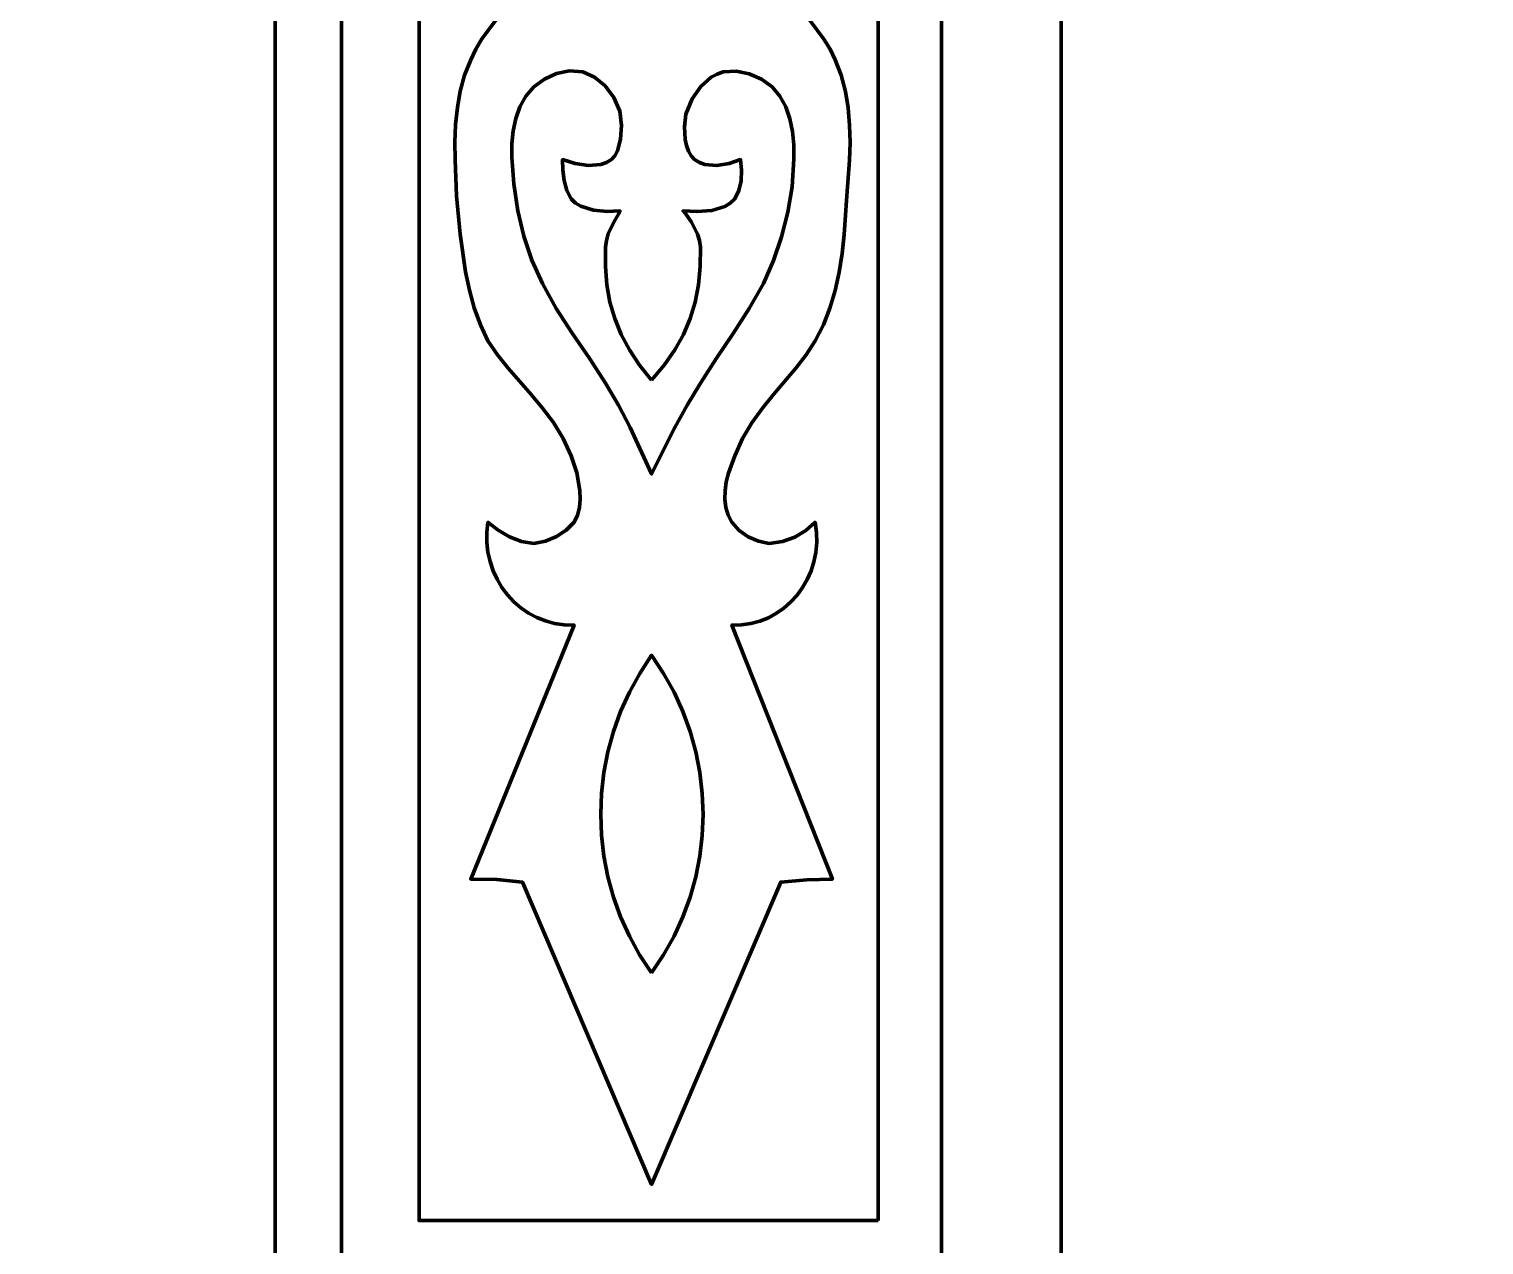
# Model space of a CAD drawing. Header units: millimetres. Extents: x -607 to 1451, y -798 to 283.
# Drawn here: x 711.12 to 735.35, y -722.49 to -702.24 of the extents above; entities that cross this region are included whole.
import ezdxf

# ---------------------------------------------------------------- set-up
doc = ezdxf.new("R2010")
doc.units = ezdxf.units.MM
doc.header["$MEASUREMENT"] = 0
doc.layers.add('layer 1', color=7, linetype='Continuous')

msp = doc.modelspace()

# ---------------------------------------------------------------- linework, layer by layer
at = {"layer": 'layer 1', "color": 242, "lineweight": 100}
msp.add_open_spline([(715.2305, -732.8995), (715.2305, -732.8995), (715.1322, -736.1376), (714.9361, -742.6139), (714.9361, -742.6139), (714.9361, -742.6139), (719.3937, -742.6139), (728.3089, -742.6139), (728.3089, -742.6139), (728.3089, -725.8279), (728.3088, -703.4965), (728.3088, -675.6196), (728.3088, -675.6196), (731.369, -670.9259), (731.2864, -666.5422), (728.0611, -662.4677), (728.0611, -662.4677), (731.9413, -657.7979), (732.6017, -653.5265), (730.0422, -649.6534), (730.0422, -649.6534), (734.7322, -643.3407), (735.3509, -639.8938), (731.8996, -639.3121), (731.8996, -639.3121), (731.8996, -639.3121), (727.1944, -639.2371), (717.7838, -639.0873), (717.7838, -639.0873), (713.5847, -634.5857), (707.9303, -632.2251), (700.8203, -632.0055), (700.8203, -632.0055), (698.6244, -628.9333), (693.5796, -627.087), (686.6541, -626.45), (686.6541, -626.45), (679.7289, -627.0868), (675.1678, -628.9417), (672.9717, -632.0141), (672.9717, -632.0141), (665.8618, -632.2335), (660.2073, -634.5941), (656.0081, -639.0958), (656.0081, -639.0958), (646.5979, -639.2455), (641.8924, -639.3206), (641.8924, -639.3206), (641.8924, -639.3206), (638.4413, -639.9023), (639.0603, -643.3495), (643.7497, -649.6619), (643.7497, -649.6619), (641.1905, -653.5348), (641.8508, -657.8065), (645.7309, -662.4763), (645.7309, -662.4763), (642.5055, -666.5505), (642.4231, -670.9345), (645.4832, -675.628), (645.4832, -675.628), (645.4832, -703.5049), (645.4832, -725.8364), (645.4832, -742.6224), (645.4832, -742.6224), (654.3986, -742.6222), (658.856, -742.6224), (658.856, -742.6224), (658.856, -742.6224), (658.66, -736.146), (658.5616, -732.908), (658.5616, -732.908), (658.5616, -732.908), (658.5616, -732.908), (658.5616, -659.4848), (658.5616, -659.4848), (658.5616, -659.4848), (658.5616, -659.4848), (715.2212, -659.4848), (715.2212, -659.4848), (715.2212, -659.4848), (715.2212, -659.4848), (715.2212, -732.908), (715.2212, -732.908)], degree=3, knots=[0, 0, 0, 0, 0.0454545, 0.0454545, 0.0454545, 0.0454545, 0.0909091, 0.0909091, 0.0909091, 0.0909091, 0.1363636, 0.1363636, 0.1363636, 0.1363636, 0.1818182, 0.1818182, 0.1818182, 0.1818182, 0.2272727, 0.2272727, 0.2272727, 0.2272727, 0.2727273, 0.2727273, 0.2727273, 0.2727273, 0.3181818, 0.3181818, 0.3181818, 0.3181818, 0.3636364, 0.3636364, 0.3636364, 0.3636364, 0.4090909, 0.4090909, 0.4090909, 0.4090909, 0.4545455, 0.4545455, 0.4545455, 0.4545455, 0.5, 0.5, 0.5, 0.5, 0.5454545, 0.5454545, 0.5454545, 0.5454545, 0.5909091, 0.5909091, 0.5909091, 0.5909091, 0.6363636, 0.6363636, 0.6363636, 0.6363636, 0.6818182, 0.6818182, 0.6818182, 0.6818182, 0.7272727, 0.7272727, 0.7272727, 0.7272727, 0.7727273, 0.7727273, 0.7727273, 0.7727273, 0.8181818, 0.8181818, 0.8181818, 0.8181818, 0.8636364, 0.8636364, 0.8636364, 0.8636364, 0.9090909, 0.9090909, 0.9090909, 0.9090909, 1, 1, 1, 1], dxfattribs=at)
at = {"layer": 'layer 1', "lineweight": 100}
for points, knots in [([(726.3165, -723.292), (726.3165, -723.292), (716.3285, -723.2921), (716.3285, -723.2921), (716.3285, -723.2921), (716.3285, -723.2921), (716.3285, -671.1858), (716.3285, -671.1858), (716.3285, -671.1858), (716.3285, -671.1858), (726.3162, -671.1858), (726.3162, -671.1858), (726.3162, -671.1858), (726.3162, -671.1858), (726.3162, -723.2921), (726.3162, -723.2921)], [0, 0, 0, 0, 0.2, 0.2, 0.2, 0.2, 0.4, 0.4, 0.4, 0.4, 0.6, 0.6, 0.6, 0.6, 1, 1, 1, 1]), ([(725.2653, -722.0837), (725.2653, -722.0837), (717.6188, -722.0838), (717.6188, -722.0838), (717.6188, -722.0838), (717.6188, -722.0838), (717.6188, -672.5451), (717.6188, -672.5451), (717.6188, -672.5451), (717.6188, -672.5451), (725.265, -672.5451), (725.265, -672.5451), (725.265, -672.5451), (725.265, -672.5451), (725.265, -722.0838), (725.265, -722.0838)], [0, 0, 0, 0, 0.2, 0.2, 0.2, 0.2, 0.4, 0.4, 0.4, 0.4, 0.6, 0.6, 0.6, 0.6, 1, 1, 1, 1]), ([(723.5445, -701.5432), (723.5445, -701.5432), (723.8447, -701.7994), (723.8447, -701.7994), (723.8447, -701.7994), (723.8447, -701.7994), (724.1216, -702.0886), (724.1216, -702.0886), (724.1216, -702.0886), (724.1216, -702.0886), (724.3608, -702.4073), (724.3608, -702.4073), (724.3608, -702.4073), (724.3608, -702.4073), (724.4618, -702.5764), (724.4618, -702.5764), (724.4618, -702.5764), (724.4618, -702.5764), (724.5481, -702.7517), (724.5481, -702.7517), (724.5481, -702.7517), (724.5481, -702.7517), (724.6479, -703.0099), (724.6479, -703.0099), (724.6479, -703.0099), (724.6479, -703.0099), (724.7189, -703.2779), (724.7189, -703.2779), (724.7189, -703.2779), (724.7189, -703.2779), (724.7645, -703.5545), (724.7645, -703.5545), (724.7645, -703.5545), (724.7645, -703.5545), (724.7886, -703.838), (724.7886, -703.838), (724.7886, -703.838), (724.7886, -703.838), (724.7946, -704.1275), (724.7946, -704.1275), (724.7946, -704.1275), (724.7946, -704.1275), (724.786, -704.4214), (724.786, -704.4214), (724.786, -704.4214), (724.786, -704.4214), (724.7393, -705.0172), (724.7393, -705.0172), (724.7393, -705.0172), (724.7393, -705.0172), (724.6981, -705.6616), (724.6981, -705.6616), (724.6981, -705.6616), (724.6981, -705.6616), (724.6631, -705.9793), (724.6631, -705.9793), (724.6631, -705.9793), (724.6631, -705.9793), (724.6141, -706.2909), (724.6141, -706.2909), (724.6141, -706.2909), (724.6141, -706.2909), (724.5478, -706.5942), (724.5478, -706.5942), (724.5478, -706.5942), (724.5478, -706.5942), (724.4612, -706.8874), (724.4612, -706.8874), (724.4612, -706.8874), (724.4612, -706.8874), (724.3509, -707.1679), (724.3509, -707.1679), (724.3509, -707.1679), (724.3509, -707.1679), (724.2136, -707.4337), (724.2136, -707.4337), (724.2136, -707.4337), (724.2136, -707.4337), (724.0644, -707.6662), (724.0644, -707.6662), (724.0644, -707.6662), (724.0644, -707.6662), (723.8944, -707.8888), (723.8944, -707.8888), (723.8944, -707.8888), (723.8944, -707.8888), (723.5224, -708.3273), (723.5224, -708.3273), (723.5224, -708.3273), (723.5224, -708.3273), (723.3366, -708.5554), (723.3366, -708.5554), (723.3366, -708.5554), (723.3366, -708.5554), (723.1615, -708.7972), (723.1615, -708.7972), (723.1615, -708.7972), (723.1615, -708.7972), (723.0052, -709.0591), (723.0052, -709.0591), (723.0052, -709.0591), (723.0052, -709.0591), (722.8755, -709.3468), (722.8755, -709.3468), (722.8755, -709.3468), (722.8755, -709.3468), (722.7691, -709.6342), (722.7691, -709.6342), (722.7691, -709.6342), (722.7691, -709.6342), (722.7343, -709.7813), (722.7343, -709.7813), (722.7343, -709.7813), (722.7343, -709.7813), (722.7146, -709.9278), (722.7146, -709.9278), (722.7146, -709.9278), (722.7146, -709.9278), (722.7119, -710.0708), (722.7119, -710.0708), (722.7119, -710.0708), (722.7119, -710.0708), (722.7285, -710.208), (722.7285, -710.208), (722.7285, -710.208), (722.7285, -710.208), (722.7663, -710.3366), (722.7663, -710.3366), (722.7663, -710.3366), (722.7663, -710.3366), (722.8277, -710.4543), (722.8277, -710.4543), (722.8277, -710.4543), (722.8277, -710.4543), (722.9471, -710.5894), (722.9471, -710.5894), (722.9471, -710.5894), (722.9471, -710.5894), (723.1003, -710.6959), (723.1003, -710.6959), (723.1003, -710.6959), (723.1003, -710.6959), (723.2726, -710.7698), (723.2726, -710.7698), (723.2726, -710.7698), (723.2726, -710.7698), (723.4489, -710.8068), (723.4489, -710.8068), (723.4489, -710.8068), (723.4489, -710.8068), (723.6701, -710.7764), (723.6701, -710.7764), (723.6701, -710.7764), (723.6701, -710.7764), (723.8745, -710.7002), (723.8745, -710.7002), (723.8745, -710.7002), (723.8745, -710.7002), (724.0573, -710.5893), (724.0573, -710.5893), (724.0573, -710.5893), (724.0573, -710.5893), (724.2136, -710.4543), (724.2136, -710.4543), (724.2136, -710.4543), (724.2136, -710.4543), (724.2369, -710.6247), (724.2369, -710.6247), (724.2369, -710.6247), (724.2369, -710.6247), (724.2408, -710.7919), (724.2408, -710.7919), (724.2408, -710.7919), (724.2408, -710.7919), (724.2262, -710.955), (724.2262, -710.955), (724.2262, -710.955), (724.2262, -710.955), (724.1942, -711.1127), (724.1942, -711.1127), (724.1942, -711.1127), (724.1942, -711.1127), (724.1458, -711.2641), (724.1458, -711.2641), (724.1458, -711.2641), (724.1458, -711.2641), (724.082, -711.4076), (724.082, -711.4076), (724.082, -711.4076), (724.082, -711.4076), (724.004, -711.5424), (724.004, -711.5424), (724.004, -711.5424), (724.004, -711.5424), (723.9127, -711.6671), (723.9127, -711.6671), (723.9127, -711.6671), (723.9127, -711.6671), (723.8092, -711.7807), (723.8092, -711.7807), (723.8092, -711.7807), (723.8092, -711.7807), (723.6943, -711.8821), (723.6943, -711.8821), (723.6943, -711.8821), (723.6943, -711.8821), (723.5694, -711.9698), (723.5694, -711.9698), (723.5694, -711.9698), (723.5694, -711.9698), (723.4352, -712.043), (723.4352, -712.043), (723.4352, -712.043), (723.4352, -712.043), (723.293, -712.1004), (723.293, -712.1004), (723.293, -712.1004), (723.293, -712.1004), (723.1436, -712.1408), (723.1436, -712.1408), (723.1436, -712.1408), (723.1436, -712.1408), (722.9883, -712.163), (722.9883, -712.163), (722.9883, -712.163), (722.9883, -712.163), (722.8277, -712.1661), (722.8277, -712.1661), (722.8277, -712.1661), (722.8277, -712.1661), (724.5004, -716.395), (724.5004, -716.395), (724.5004, -716.395), (724.5004, -716.395), (724.0748, -716.4092), (724.0748, -716.4092), (724.0748, -716.4092), (724.0748, -716.4092), (723.64, -716.4452), (723.64, -716.4452), (723.64, -716.4452), (723.64, -716.4452), (721.4896, -721.4797), (721.4896, -721.4797), (721.4896, -721.4797), (721.4896, -721.4797), (719.3391, -716.4452), (719.3391, -716.4452), (719.3391, -716.4452), (719.3391, -716.4452), (718.9147, -716.4044), (718.9147, -716.4044), (718.9147, -716.4044), (718.9147, -716.4044), (718.479, -716.395), (718.479, -716.395), (718.479, -716.395), (718.479, -716.395), (720.1993, -712.1661), (720.1993, -712.1661), (720.1993, -712.1661), (720.1993, -712.1661), (720.0345, -712.1622), (720.0345, -712.1622), (720.0345, -712.1622), (720.0345, -712.1622), (719.8752, -712.1389), (719.8752, -712.1389), (719.8752, -712.1389), (719.8752, -712.1389), (719.7225, -712.0978), (719.7225, -712.0978), (719.7225, -712.0978), (719.7225, -712.0978), (719.5772, -712.0397), (719.5772, -712.0397), (719.5772, -712.0397), (719.5772, -712.0397), (719.4404, -711.9661), (719.4404, -711.9661), (719.4404, -711.9661), (719.4404, -711.9661), (719.313, -711.8778), (719.313, -711.8778), (719.313, -711.8778), (719.313, -711.8778), (719.1959, -711.7762), (719.1959, -711.7762), (719.1959, -711.7762), (719.1959, -711.7762), (719.0902, -711.6625), (719.0902, -711.6625), (719.0902, -711.6625), (719.0902, -711.6625), (718.9967, -711.5377), (718.9967, -711.5377), (718.9967, -711.5377), (718.9967, -711.5377), (718.9165, -711.4032), (718.9165, -711.4032), (718.9165, -711.4032), (718.9165, -711.4032), (718.8504, -711.2598), (718.8504, -711.2598), (718.8504, -711.2598), (718.8504, -711.2598), (718.7994, -711.1091), (718.7994, -711.1091), (718.7994, -711.1091), (718.7994, -711.1091), (718.7644, -710.9519), (718.7644, -710.9519), (718.7644, -710.9519), (718.7644, -710.9519), (718.7466, -710.7897), (718.7466, -710.7897), (718.7466, -710.7897), (718.7466, -710.7897), (718.7467, -710.6234), (718.7467, -710.6234), (718.7467, -710.6234), (718.7467, -710.6234), (718.7657, -710.4543), (718.7657, -710.4543), (718.7657, -710.4543), (718.7657, -710.4543), (718.9367, -710.5861), (718.9367, -710.5861), (718.9367, -710.5861), (718.9367, -710.5861), (719.1242, -710.696), (719.1242, -710.696), (719.1242, -710.696), (719.1242, -710.696), (719.3236, -710.7733), (719.3236, -710.7733), (719.3236, -710.7733), (719.3236, -710.7733), (719.5303, -710.8068), (719.5303, -710.8068), (719.5303, -710.8068), (719.5303, -710.8068), (719.722, -710.7673), (719.722, -710.7673), (719.722, -710.7673), (719.722, -710.7673), (719.9044, -710.693), (719.9044, -710.693), (719.9044, -710.693), (719.9044, -710.693), (720.0669, -710.5873), (720.0669, -710.5873), (720.0669, -710.5873), (720.0669, -710.5873), (720.1993, -710.4543), (720.1993, -710.4543), (720.1993, -710.4543), (720.1993, -710.4543), (720.2539, -710.3356), (720.2539, -710.3356), (720.2539, -710.3356), (720.2539, -710.3356), (720.287, -710.2063), (720.287, -710.2063), (720.287, -710.2063), (720.287, -710.2063), (720.3008, -710.0688), (720.3008, -710.0688), (720.3008, -710.0688), (720.3008, -710.0688), (720.2973, -709.9255), (720.2973, -709.9255), (720.2973, -709.9255), (720.2973, -709.9255), (720.2467, -709.6323), (720.2467, -709.6323), (720.2467, -709.6323), (720.2467, -709.6323), (720.1516, -709.3468), (720.1516, -709.3468), (720.1516, -709.3468), (720.1516, -709.3468), (720.0161, -709.0576), (720.0161, -709.0576), (720.0161, -709.0576), (720.0161, -709.0576), (719.8551, -708.7948), (719.8551, -708.7948), (719.8551, -708.7948), (719.8551, -708.7948), (719.6761, -708.5522), (719.6761, -708.5522), (719.6761, -708.5522), (719.6761, -708.5522), (719.4862, -708.3236), (719.4862, -708.3236), (719.4862, -708.3236), (719.4862, -708.3236), (719.1035, -707.8858), (719.1035, -707.8858), (719.1035, -707.8858), (719.1035, -707.8858), (718.9253, -707.6645), (718.9253, -707.6645), (718.9253, -707.6645), (718.9253, -707.6645), (718.7657, -707.4337), (718.7657, -707.4337), (718.7657, -707.4337), (718.7657, -707.4337), (718.6398, -707.1654), (718.6398, -707.1654), (718.6398, -707.1654), (718.6398, -707.1654), (718.5377, -706.883), (718.5377, -706.883), (718.5377, -706.883), (718.5377, -706.883), (718.4561, -706.5888), (718.4561, -706.5888), (718.4561, -706.5888), (718.4561, -706.5888), (718.3918, -706.2851), (718.3918, -706.2851), (718.3918, -706.2851), (718.3918, -706.2851), (718.3014, -705.6574), (718.3014, -705.6574), (718.3014, -705.6574), (718.3014, -705.6574), (718.2399, -705.0172), (718.2399, -705.0172), (718.2399, -705.0172), (718.2399, -705.0172), (718.2168, -704.4168), (718.2168, -704.4168), (718.2168, -704.4168), (718.2168, -704.4168), (718.2159, -704.1218), (718.2159, -704.1218), (718.2159, -704.1218), (718.2159, -704.1218), (718.2273, -703.8319), (718.2273, -703.8319), (718.2273, -703.8319), (718.2273, -703.8319), (718.2553, -703.5488), (718.2553, -703.5488), (718.2553, -703.5488), (718.2553, -703.5488), (718.3038, -703.2735), (718.3038, -703.2735), (718.3038, -703.2735), (718.3038, -703.2735), (718.377, -703.0072), (718.377, -703.0072), (718.377, -703.0072), (718.377, -703.0072), (718.479, -702.7517), (718.479, -702.7517), (718.479, -702.7517), (718.479, -702.7517), (718.5641, -702.5743), (718.5641, -702.5743), (718.5641, -702.5743), (718.5641, -702.5743), (718.6645, -702.4036), (718.6645, -702.4036), (718.6645, -702.4036), (718.6645, -702.4036), (718.9033, -702.0839), (718.9033, -702.0839), (718.9033, -702.0839), (718.9033, -702.0839), (719.1808, -701.796), (719.1808, -701.796), (719.1808, -701.796), (719.1808, -701.796), (719.4825, -701.5434), (719.4825, -701.5434)], [0, 0, 0, 0, 0.0082645, 0.0082645, 0.0082645, 0.0082645, 0.0165289, 0.0165289, 0.0165289, 0.0165289, 0.0247934, 0.0247934, 0.0247934, 0.0247934, 0.0330579, 0.0330579, 0.0330579, 0.0330579, 0.0413223, 0.0413223, 0.0413223, 0.0413223, 0.0495868, 0.0495868, 0.0495868, 0.0495868, 0.0578512, 0.0578512, 0.0578512, 0.0578512, 0.0661157, 0.0661157, 0.0661157, 0.0661157, 0.0743802, 0.0743802, 0.0743802, 0.0743802, 0.0826446, 0.0826446, 0.0826446, 0.0826446, 0.0909091, 0.0909091, 0.0909091, 0.0909091, 0.0991736, 0.0991736, 0.0991736, 0.0991736, 0.107438, 0.107438, 0.107438, 0.107438, 0.1157025, 0.1157025, 0.1157025, 0.1157025, 0.1239669, 0.1239669, 0.1239669, 0.1239669, 0.1322314, 0.1322314, 0.1322314, 0.1322314, 0.1404959, 0.1404959, 0.1404959, 0.1404959, 0.1487603, 0.1487603, 0.1487603, 0.1487603, 0.1570248, 0.1570248, 0.1570248, 0.1570248, 0.1652893, 0.1652893, 0.1652893, 0.1652893, 0.1735537, 0.1735537, 0.1735537, 0.1735537, 0.1818182, 0.1818182, 0.1818182, 0.1818182, 0.1900826, 0.1900826, 0.1900826, 0.1900826, 0.1983471, 0.1983471, 0.1983471, 0.1983471, 0.2066116, 0.2066116, 0.2066116, 0.2066116, 0.214876, 0.214876, 0.214876, 0.214876, 0.2231405, 0.2231405, 0.2231405, 0.2231405, 0.231405, 0.231405, 0.231405, 0.231405, 0.2396694, 0.2396694, 0.2396694, 0.2396694, 0.2479339, 0.2479339, 0.2479339, 0.2479339, 0.2561983, 0.2561983, 0.2561983, 0.2561983, 0.2644628, 0.2644628, 0.2644628, 0.2644628, 0.2727273, 0.2727273, 0.2727273, 0.2727273, 0.2809917, 0.2809917, 0.2809917, 0.2809917, 0.2892562, 0.2892562, 0.2892562, 0.2892562, 0.2975207, 0.2975207, 0.2975207, 0.2975207, 0.3057851, 0.3057851, 0.3057851, 0.3057851, 0.3140496, 0.3140496, 0.3140496, 0.3140496, 0.322314, 0.322314, 0.322314, 0.322314, 0.3305785, 0.3305785, 0.3305785, 0.3305785, 0.338843, 0.338843, 0.338843, 0.338843, 0.3471074, 0.3471074, 0.3471074, 0.3471074, 0.3553719, 0.3553719, 0.3553719, 0.3553719, 0.3636364, 0.3636364, 0.3636364, 0.3636364, 0.3719008, 0.3719008, 0.3719008, 0.3719008, 0.3801653, 0.3801653, 0.3801653, 0.3801653, 0.3884298, 0.3884298, 0.3884298, 0.3884298, 0.3966942, 0.3966942, 0.3966942, 0.3966942, 0.4049587, 0.4049587, 0.4049587, 0.4049587, 0.4132231, 0.4132231, 0.4132231, 0.4132231, 0.4214876, 0.4214876, 0.4214876, 0.4214876, 0.4297521, 0.4297521, 0.4297521, 0.4297521, 0.4380165, 0.4380165, 0.4380165, 0.4380165, 0.446281, 0.446281, 0.446281, 0.446281, 0.4545455, 0.4545455, 0.4545455, 0.4545455, 0.4628099, 0.4628099, 0.4628099, 0.4628099, 0.4710744, 0.4710744, 0.4710744, 0.4710744, 0.4793388, 0.4793388, 0.4793388, 0.4793388, 0.4876033, 0.4876033, 0.4876033, 0.4876033, 0.4958678, 0.4958678, 0.4958678, 0.4958678, 0.5041322, 0.5041322, 0.5041322, 0.5041322, 0.5123967, 0.5123967, 0.5123967, 0.5123967, 0.5206612, 0.5206612, 0.5206612, 0.5206612, 0.5289256, 0.5289256, 0.5289256, 0.5289256, 0.5371901, 0.5371901, 0.5371901, 0.5371901, 0.5454545, 0.5454545, 0.5454545, 0.5454545, 0.553719, 0.553719, 0.553719, 0.553719, 0.5619835, 0.5619835, 0.5619835, 0.5619835, 0.5702479, 0.5702479, 0.5702479, 0.5702479, 0.5785124, 0.5785124, 0.5785124, 0.5785124, 0.5867769, 0.5867769, 0.5867769, 0.5867769, 0.5950413, 0.5950413, 0.5950413, 0.5950413, 0.6033058, 0.6033058, 0.6033058, 0.6033058, 0.6115702, 0.6115702, 0.6115702, 0.6115702, 0.6198347, 0.6198347, 0.6198347, 0.6198347, 0.6280992, 0.6280992, 0.6280992, 0.6280992, 0.6363636, 0.6363636, 0.6363636, 0.6363636, 0.6446281, 0.6446281, 0.6446281, 0.6446281, 0.6528926, 0.6528926, 0.6528926, 0.6528926, 0.661157, 0.661157, 0.661157, 0.661157, 0.6694215, 0.6694215, 0.6694215, 0.6694215, 0.677686, 0.677686, 0.677686, 0.677686, 0.6859504, 0.6859504, 0.6859504, 0.6859504, 0.6942149, 0.6942149, 0.6942149, 0.6942149, 0.7024793, 0.7024793, 0.7024793, 0.7024793, 0.7107438, 0.7107438, 0.7107438, 0.7107438, 0.7190083, 0.7190083, 0.7190083, 0.7190083, 0.7272727, 0.7272727, 0.7272727, 0.7272727, 0.7355372, 0.7355372, 0.7355372, 0.7355372, 0.7438017, 0.7438017, 0.7438017, 0.7438017, 0.7520661, 0.7520661, 0.7520661, 0.7520661, 0.7603306, 0.7603306, 0.7603306, 0.7603306, 0.768595, 0.768595, 0.768595, 0.768595, 0.7768595, 0.7768595, 0.7768595, 0.7768595, 0.785124, 0.785124, 0.785124, 0.785124, 0.7933884, 0.7933884, 0.7933884, 0.7933884, 0.8016529, 0.8016529, 0.8016529, 0.8016529, 0.8099174, 0.8099174, 0.8099174, 0.8099174, 0.8181818, 0.8181818, 0.8181818, 0.8181818, 0.8264463, 0.8264463, 0.8264463, 0.8264463, 0.8347107, 0.8347107, 0.8347107, 0.8347107, 0.8429752, 0.8429752, 0.8429752, 0.8429752, 0.8512397, 0.8512397, 0.8512397, 0.8512397, 0.8595041, 0.8595041, 0.8595041, 0.8595041, 0.8677686, 0.8677686, 0.8677686, 0.8677686, 0.8760331, 0.8760331, 0.8760331, 0.8760331, 0.8842975, 0.8842975, 0.8842975, 0.8842975, 0.892562, 0.892562, 0.892562, 0.892562, 0.9008264, 0.9008264, 0.9008264, 0.9008264, 0.9090909, 0.9090909, 0.9090909, 0.9090909, 0.9173554, 0.9173554, 0.9173554, 0.9173554, 0.9256198, 0.9256198, 0.9256198, 0.9256198, 0.9338843, 0.9338843, 0.9338843, 0.9338843, 0.9421488, 0.9421488, 0.9421488, 0.9421488, 0.9504132, 0.9504132, 0.9504132, 0.9504132, 0.9586777, 0.9586777, 0.9586777, 0.9586777, 0.9669421, 0.9669421, 0.9669421, 0.9669421, 0.9752066, 0.9752066, 0.9752066, 0.9752066, 0.9834711, 0.9834711, 0.9834711, 0.9834711, 1, 1, 1, 1]), ([(721.4896, -708.088), (721.4896, -708.088), (721.2896, -707.8357), (721.2896, -707.8357), (721.2896, -707.8357), (721.2896, -707.8357), (721.1212, -707.5825), (721.1212, -707.5825), (721.1212, -707.5825), (721.1212, -707.5825), (720.9834, -707.3254), (720.9834, -707.3254), (720.9834, -707.3254), (720.9834, -707.3254), (720.8757, -707.0609), (720.8757, -707.0609), (720.8757, -707.0609), (720.8757, -707.0609), (720.7969, -706.7867), (720.7969, -706.7867), (720.7969, -706.7867), (720.7969, -706.7867), (720.7461, -706.4994), (720.7461, -706.4994), (720.7461, -706.4994), (720.7461, -706.4994), (720.7225, -706.1956), (720.7225, -706.1956), (720.7225, -706.1956), (720.7225, -706.1956), (720.7251, -705.8729), (720.7251, -705.8729), (720.7251, -705.8729), (720.7251, -705.8729), (720.7367, -705.7626), (720.7367, -705.7626), (720.7367, -705.7626), (720.7367, -705.7626), (720.7681, -705.6528), (720.7681, -705.6528), (720.7681, -705.6528), (720.7681, -705.6528), (720.8605, -705.4536), (720.8605, -705.4536), (720.8605, -705.4536), (720.8605, -705.4536), (720.9449, -705.3131), (720.9449, -705.3131), (720.9449, -705.3131), (720.9449, -705.3131), (720.964, -705.2689), (720.964, -705.2689), (720.964, -705.2689), (720.964, -705.2689), (720.7499, -705.2793), (720.7499, -705.2793), (720.7499, -705.2793), (720.7499, -705.2793), (720.5223, -705.2583), (720.5223, -705.2583), (720.5223, -705.2583), (720.5223, -705.2583), (720.3124, -705.1922), (720.3124, -705.1922), (720.3124, -705.1922), (720.3124, -705.1922), (720.2239, -705.138), (720.2239, -705.138), (720.2239, -705.138), (720.2239, -705.138), (720.1516, -705.0675), (720.1516, -705.0675), (720.1516, -705.0675), (720.1516, -705.0675), (720.0761, -704.9274), (720.0761, -704.9274), (720.0761, -704.9274), (720.0761, -704.9274), (720.0331, -704.7641), (720.0331, -704.7641), (720.0331, -704.7641), (720.0331, -704.7641), (720.0133, -704.5888), (720.0133, -704.5888), (720.0133, -704.5888), (720.0133, -704.5888), (720.0082, -704.413), (720.0082, -704.413), (720.0082, -704.413), (720.0082, -704.413), (720.2195, -704.4786), (720.2195, -704.4786), (720.2195, -704.4786), (720.2195, -704.4786), (720.439, -704.5103), (720.439, -704.5103), (720.439, -704.5103), (720.439, -704.5103), (720.6463, -704.4933), (720.6463, -704.4933), (720.6463, -704.4933), (720.6463, -704.4933), (720.7388, -704.462), (720.7388, -704.462), (720.7388, -704.462), (720.7388, -704.462), (720.8206, -704.413), (720.8206, -704.413), (720.8206, -704.413), (720.8206, -704.413), (720.8764, -704.3497), (720.8764, -704.3497), (720.8764, -704.3497), (720.8764, -704.3497), (720.9203, -704.2701), (720.9203, -704.2701), (720.9203, -704.2701), (720.9203, -704.2701), (720.9742, -704.0741), (720.9742, -704.0741), (720.9742, -704.0741), (720.9742, -704.0741), (720.987, -703.846), (720.987, -703.846), (720.987, -703.846), (720.987, -703.846), (720.964, -703.6075), (720.964, -703.6075), (720.964, -703.6075), (720.964, -703.6075), (720.8586, -703.3816), (720.8586, -703.3816), (720.8586, -703.3816), (720.8586, -703.3816), (720.715, -703.1879), (720.715, -703.1879), (720.715, -703.1879), (720.715, -703.1879), (720.5406, -703.0404), (720.5406, -703.0404), (720.5406, -703.0404), (720.5406, -703.0404), (720.3427, -702.953), (720.3427, -702.953), (720.3427, -702.953), (720.3427, -702.953), (720.125, -702.9384), (720.125, -702.9384), (720.125, -702.9384), (720.125, -702.9384), (719.9074, -702.9814), (719.9074, -702.9814), (719.9074, -702.9814), (719.9074, -702.9814), (719.7044, -703.0733), (719.7044, -703.0733), (719.7044, -703.0733), (719.7044, -703.0733), (719.5303, -703.2048), (719.5303, -703.2048), (719.5303, -703.2048), (719.5303, -703.2048), (719.3976, -703.3576), (719.3976, -703.3576), (719.3976, -703.3576), (719.3976, -703.3576), (719.2983, -703.5332), (719.2983, -703.5332), (719.2983, -703.5332), (719.2983, -703.5332), (719.2289, -703.7272), (719.2289, -703.7272), (719.2289, -703.7272), (719.2289, -703.7272), (719.1855, -703.9351), (719.1855, -703.9351), (719.1855, -703.9351), (719.1855, -703.9351), (719.1642, -704.1524), (719.1642, -704.1524), (719.1642, -704.1524), (719.1642, -704.1524), (719.1614, -704.3745), (719.1614, -704.3745), (719.1614, -704.3745), (719.1614, -704.3745), (719.1958, -704.8158), (719.1958, -704.8158), (719.1958, -704.8158), (719.1958, -704.8158), (719.2628, -705.2657), (719.2628, -705.2657), (719.2628, -705.2657), (719.2628, -705.2657), (719.3625, -705.6879), (719.3625, -705.6879), (719.3625, -705.6879), (719.3625, -705.6879), (719.4982, -706.0894), (719.4982, -706.0894), (719.4982, -706.0894), (719.4982, -706.0894), (719.6737, -706.4772), (719.6737, -706.4772), (719.6737, -706.4772), (719.6737, -706.4772), (719.9016, -706.8942), (719.9016, -706.8942), (719.9016, -706.8942), (719.9016, -706.8942), (720.1673, -707.3054), (720.1673, -707.3054), (720.1673, -707.3054), (720.1673, -707.3054), (720.4489, -707.7178), (720.4489, -707.7178), (720.4489, -707.7178), (720.4489, -707.7178), (720.7251, -708.1385), (720.7251, -708.1385), (720.7251, -708.1385), (720.7251, -708.1385), (720.9365, -708.5019), (720.9365, -708.5019), (720.9365, -708.5019), (720.9365, -708.5019), (721.1323, -708.8754), (721.1323, -708.8754), (721.1323, -708.8754), (721.1323, -708.8754), (721.4896, -709.6488), (721.4896, -709.6488), (721.4896, -709.6488), (721.4896, -709.6488), (721.8754, -708.8761), (721.8754, -708.8761), (721.8754, -708.8761), (721.8754, -708.8761), (722.0799, -708.5027), (722.0799, -708.5027), (722.0799, -708.5027), (722.0799, -708.5027), (722.3021, -708.1385), (722.3021, -708.1385), (722.3021, -708.1385), (722.3021, -708.1385), (722.5699, -707.7194), (722.5699, -707.7194), (722.5699, -707.7194), (722.5699, -707.7194), (722.8489, -707.3079), (722.8489, -707.3079), (722.8489, -707.3079), (722.8489, -707.3079), (723.1176, -706.8962), (723.1176, -706.8962), (723.1176, -706.8962), (723.1176, -706.8962), (723.3533, -706.4772), (723.3533, -706.4772), (723.3533, -706.4772), (723.3533, -706.4772), (723.5227, -706.0929), (723.5227, -706.0929), (723.5227, -706.0929), (723.5227, -706.0929), (723.6563, -705.6981), (723.6563, -705.6981), (723.6563, -705.6981), (723.6563, -705.6981), (723.7581, -705.29), (723.7581, -705.29), (723.7581, -705.29), (723.7581, -705.29), (723.8313, -704.8662), (723.8313, -704.8662), (723.8313, -704.8662), (723.8313, -704.8662), (723.8614, -704.3991), (723.8614, -704.3991), (723.8614, -704.3991), (723.8614, -704.3991), (723.8577, -704.1688), (723.8577, -704.1688), (723.8577, -704.1688), (723.8577, -704.1688), (723.8363, -703.9457), (723.8363, -703.9457), (723.8363, -703.9457), (723.8363, -703.9457), (723.7933, -703.7339), (723.7933, -703.7339), (723.7933, -703.7339), (723.7933, -703.7339), (723.7249, -703.5371), (723.7249, -703.5371), (723.7249, -703.5371), (723.7249, -703.5371), (723.6274, -703.3595), (723.6274, -703.3595), (723.6274, -703.3595), (723.6274, -703.3595), (723.4967, -703.2048), (723.4967, -703.2048), (723.4967, -703.2048), (723.4967, -703.2048), (723.3198, -703.0755), (723.3198, -703.0755), (723.3198, -703.0755), (723.3198, -703.0755), (723.116, -702.9844), (723.116, -702.9844), (723.116, -702.9844), (723.116, -702.9844), (722.8994, -702.9405), (722.8994, -702.9405), (722.8994, -702.9405), (722.8994, -702.9405), (722.6844, -702.953), (722.6844, -702.953), (722.6844, -702.953), (722.6844, -702.953), (722.5811, -702.989), (722.5811, -702.989), (722.5811, -702.989), (722.5811, -702.989), (722.4835, -703.0424), (722.4835, -703.0424), (722.4835, -703.0424), (722.4835, -703.0424), (722.3079, -703.1955), (722.3079, -703.1955), (722.3079, -703.1955), (722.3079, -703.1955), (722.1653, -703.404), (722.1653, -703.404), (722.1653, -703.404), (722.1653, -703.404), (722.0631, -703.6579), (722.0631, -703.6579), (722.0631, -703.6579), (722.0631, -703.6579), (722.036, -703.8679), (722.036, -703.8679), (722.036, -703.8679), (722.036, -703.8679), (722.0474, -704.0813), (722.0474, -704.0813), (722.0474, -704.0813), (722.0474, -704.0813), (722.0692, -704.181), (722.0692, -704.181), (722.0692, -704.181), (722.0692, -704.181), (722.1025, -704.2716), (722.1025, -704.2716), (722.1025, -704.2716), (722.1025, -704.2716), (722.148, -704.3501), (722.148, -704.3501), (722.148, -704.3501), (722.148, -704.3501), (722.2064, -704.413), (722.2064, -704.413), (722.2064, -704.413), (722.2064, -704.413), (722.2854, -704.4626), (722.2854, -704.4626), (722.2854, -704.4626), (722.2854, -704.4626), (722.3754, -704.4946), (722.3754, -704.4946), (722.3754, -704.4946), (722.3754, -704.4946), (722.5758, -704.512), (722.5758, -704.512), (722.5758, -704.512), (722.5758, -704.512), (722.7828, -704.4802), (722.7828, -704.4802), (722.7828, -704.4802), (722.7828, -704.4802), (722.971, -704.413), (722.971, -704.413), (722.971, -704.413), (722.971, -704.413), (722.9885, -704.5909), (722.9885, -704.5909), (722.9885, -704.5909), (722.9885, -704.5909), (722.9812, -704.7668), (722.9812, -704.7668), (722.9812, -704.7668), (722.9812, -704.7668), (722.9449, -704.9296), (722.9449, -704.9296), (722.9449, -704.9296), (722.9449, -704.9296), (722.8755, -705.0675), (722.8755, -705.0675), (722.8755, -705.0675), (722.8755, -705.0675), (722.7996, -705.1389), (722.7996, -705.1389), (722.7996, -705.1389), (722.7996, -705.1389), (722.7082, -705.1937), (722.7082, -705.1937), (722.7082, -705.1937), (722.7082, -705.1937), (722.4913, -705.2601), (722.4913, -705.2601), (722.4913, -705.2601), (722.4913, -705.2601), (722.2514, -705.2806), (722.2514, -705.2806), (722.2514, -705.2806), (722.2514, -705.2806), (722.0152, -705.2689), (722.0152, -705.2689), (722.0152, -705.2689), (722.0152, -705.2689), (722.0563, -705.3141), (722.0563, -705.3141), (722.0563, -705.3141), (722.0563, -705.3141), (722.1528, -705.4548), (722.1528, -705.4548), (722.1528, -705.4548), (722.1528, -705.4548), (722.2523, -705.6536), (722.2523, -705.6536), (722.2523, -705.6536), (722.2523, -705.6536), (722.2867, -705.7631), (722.2867, -705.7631), (722.2867, -705.7631), (722.2867, -705.7631), (722.3021, -705.8729), (722.3021, -705.8729), (722.3021, -705.8729), (722.3021, -705.8729), (722.3001, -706.1964), (722.3001, -706.1964), (722.3001, -706.1964), (722.3001, -706.1964), (722.2726, -706.5003), (722.2726, -706.5003), (722.2726, -706.5003), (722.2726, -706.5003), (722.2179, -706.788), (722.2179, -706.788), (722.2179, -706.788), (722.2179, -706.788), (722.1349, -707.0623), (722.1349, -707.0623), (722.1349, -707.0623), (722.1349, -707.0623), (722.0218, -707.3265), (722.0218, -707.3265), (722.0218, -707.3265), (722.0218, -707.3265), (721.8777, -707.5834), (721.8777, -707.5834), (721.8777, -707.5834), (721.8777, -707.5834), (721.7007, -707.8363), (721.7007, -707.8363), (721.7007, -707.8363), (721.7007, -707.8363), (721.4896, -708.0882), (721.4896, -708.0882)], [0, 0, 0, 0, 0.0084034, 0.0084034, 0.0084034, 0.0084034, 0.0168067, 0.0168067, 0.0168067, 0.0168067, 0.0252101, 0.0252101, 0.0252101, 0.0252101, 0.0336134, 0.0336134, 0.0336134, 0.0336134, 0.0420168, 0.0420168, 0.0420168, 0.0420168, 0.0504202, 0.0504202, 0.0504202, 0.0504202, 0.0588235, 0.0588235, 0.0588235, 0.0588235, 0.0672269, 0.0672269, 0.0672269, 0.0672269, 0.0756303, 0.0756303, 0.0756303, 0.0756303, 0.0840336, 0.0840336, 0.0840336, 0.0840336, 0.092437, 0.092437, 0.092437, 0.092437, 0.1008403, 0.1008403, 0.1008403, 0.1008403, 0.1092437, 0.1092437, 0.1092437, 0.1092437, 0.1176471, 0.1176471, 0.1176471, 0.1176471, 0.1260504, 0.1260504, 0.1260504, 0.1260504, 0.1344538, 0.1344538, 0.1344538, 0.1344538, 0.1428571, 0.1428571, 0.1428571, 0.1428571, 0.1512605, 0.1512605, 0.1512605, 0.1512605, 0.1596639, 0.1596639, 0.1596639, 0.1596639, 0.1680672, 0.1680672, 0.1680672, 0.1680672, 0.1764706, 0.1764706, 0.1764706, 0.1764706, 0.1848739, 0.1848739, 0.1848739, 0.1848739, 0.1932773, 0.1932773, 0.1932773, 0.1932773, 0.2016807, 0.2016807, 0.2016807, 0.2016807, 0.210084, 0.210084, 0.210084, 0.210084, 0.2184874, 0.2184874, 0.2184874, 0.2184874, 0.2268908, 0.2268908, 0.2268908, 0.2268908, 0.2352941, 0.2352941, 0.2352941, 0.2352941, 0.2436975, 0.2436975, 0.2436975, 0.2436975, 0.2521008, 0.2521008, 0.2521008, 0.2521008, 0.2605042, 0.2605042, 0.2605042, 0.2605042, 0.2689076, 0.2689076, 0.2689076, 0.2689076, 0.2773109, 0.2773109, 0.2773109, 0.2773109, 0.2857143, 0.2857143, 0.2857143, 0.2857143, 0.2941176, 0.2941176, 0.2941176, 0.2941176, 0.302521, 0.302521, 0.302521, 0.302521, 0.3109244, 0.3109244, 0.3109244, 0.3109244, 0.3193277, 0.3193277, 0.3193277, 0.3193277, 0.3277311, 0.3277311, 0.3277311, 0.3277311, 0.3361345, 0.3361345, 0.3361345, 0.3361345, 0.3445378, 0.3445378, 0.3445378, 0.3445378, 0.3529412, 0.3529412, 0.3529412, 0.3529412, 0.3613445, 0.3613445, 0.3613445, 0.3613445, 0.3697479, 0.3697479, 0.3697479, 0.3697479, 0.3781513, 0.3781513, 0.3781513, 0.3781513, 0.3865546, 0.3865546, 0.3865546, 0.3865546, 0.394958, 0.394958, 0.394958, 0.394958, 0.4033613, 0.4033613, 0.4033613, 0.4033613, 0.4117647, 0.4117647, 0.4117647, 0.4117647, 0.4201681, 0.4201681, 0.4201681, 0.4201681, 0.4285714, 0.4285714, 0.4285714, 0.4285714, 0.4369748, 0.4369748, 0.4369748, 0.4369748, 0.4453782, 0.4453782, 0.4453782, 0.4453782, 0.4537815, 0.4537815, 0.4537815, 0.4537815, 0.4621849, 0.4621849, 0.4621849, 0.4621849, 0.4705882, 0.4705882, 0.4705882, 0.4705882, 0.4789916, 0.4789916, 0.4789916, 0.4789916, 0.487395, 0.487395, 0.487395, 0.487395, 0.4957983, 0.4957983, 0.4957983, 0.4957983, 0.5042017, 0.5042017, 0.5042017, 0.5042017, 0.512605, 0.512605, 0.512605, 0.512605, 0.5210084, 0.5210084, 0.5210084, 0.5210084, 0.5294118, 0.5294118, 0.5294118, 0.5294118, 0.5378151, 0.5378151, 0.5378151, 0.5378151, 0.5462185, 0.5462185, 0.5462185, 0.5462185, 0.5546218, 0.5546218, 0.5546218, 0.5546218, 0.5630252, 0.5630252, 0.5630252, 0.5630252, 0.5714286, 0.5714286, 0.5714286, 0.5714286, 0.5798319, 0.5798319, 0.5798319, 0.5798319, 0.5882353, 0.5882353, 0.5882353, 0.5882353, 0.5966387, 0.5966387, 0.5966387, 0.5966387, 0.605042, 0.605042, 0.605042, 0.605042, 0.6134454, 0.6134454, 0.6134454, 0.6134454, 0.6218487, 0.6218487, 0.6218487, 0.6218487, 0.6302521, 0.6302521, 0.6302521, 0.6302521, 0.6386555, 0.6386555, 0.6386555, 0.6386555, 0.6470588, 0.6470588, 0.6470588, 0.6470588, 0.6554622, 0.6554622, 0.6554622, 0.6554622, 0.6638655, 0.6638655, 0.6638655, 0.6638655, 0.6722689, 0.6722689, 0.6722689, 0.6722689, 0.6806723, 0.6806723, 0.6806723, 0.6806723, 0.6890756, 0.6890756, 0.6890756, 0.6890756, 0.697479, 0.697479, 0.697479, 0.697479, 0.7058824, 0.7058824, 0.7058824, 0.7058824, 0.7142857, 0.7142857, 0.7142857, 0.7142857, 0.7226891, 0.7226891, 0.7226891, 0.7226891, 0.7310924, 0.7310924, 0.7310924, 0.7310924, 0.7394958, 0.7394958, 0.7394958, 0.7394958, 0.7478992, 0.7478992, 0.7478992, 0.7478992, 0.7563025, 0.7563025, 0.7563025, 0.7563025, 0.7647059, 0.7647059, 0.7647059, 0.7647059, 0.7731092, 0.7731092, 0.7731092, 0.7731092, 0.7815126, 0.7815126, 0.7815126, 0.7815126, 0.789916, 0.789916, 0.789916, 0.789916, 0.7983193, 0.7983193, 0.7983193, 0.7983193, 0.8067227, 0.8067227, 0.8067227, 0.8067227, 0.8151261, 0.8151261, 0.8151261, 0.8151261, 0.8235294, 0.8235294, 0.8235294, 0.8235294, 0.8319328, 0.8319328, 0.8319328, 0.8319328, 0.8403361, 0.8403361, 0.8403361, 0.8403361, 0.8487395, 0.8487395, 0.8487395, 0.8487395, 0.8571429, 0.8571429, 0.8571429, 0.8571429, 0.8655462, 0.8655462, 0.8655462, 0.8655462, 0.8739496, 0.8739496, 0.8739496, 0.8739496, 0.8823529, 0.8823529, 0.8823529, 0.8823529, 0.8907563, 0.8907563, 0.8907563, 0.8907563, 0.8991597, 0.8991597, 0.8991597, 0.8991597, 0.907563, 0.907563, 0.907563, 0.907563, 0.9159664, 0.9159664, 0.9159664, 0.9159664, 0.9243697, 0.9243697, 0.9243697, 0.9243697, 0.9327731, 0.9327731, 0.9327731, 0.9327731, 0.9411765, 0.9411765, 0.9411765, 0.9411765, 0.9495798, 0.9495798, 0.9495798, 0.9495798, 0.9579832, 0.9579832, 0.9579832, 0.9579832, 0.9663866, 0.9663866, 0.9663866, 0.9663866, 0.9747899, 0.9747899, 0.9747899, 0.9747899, 0.9831933, 0.9831933, 0.9831933, 0.9831933, 1, 1, 1, 1]), ([(721.4896, -717.9555), (721.4896, -717.9555), (721.2913, -717.6575), (721.2913, -717.6575), (721.2913, -717.6575), (721.2913, -717.6575), (721.1195, -717.3467), (721.1195, -717.3467), (721.1195, -717.3467), (721.1195, -717.3467), (720.9743, -717.0251), (720.9743, -717.0251), (720.9743, -717.0251), (720.9743, -717.0251), (720.8553, -716.6945), (720.8553, -716.6945), (720.8553, -716.6945), (720.8553, -716.6945), (720.763, -716.3565), (720.763, -716.3565), (720.763, -716.3565), (720.763, -716.3565), (720.697, -716.0132), (720.697, -716.0132), (720.697, -716.0132), (720.697, -716.0132), (720.6574, -715.6661), (720.6574, -715.6661), (720.6574, -715.6661), (720.6574, -715.6661), (720.6443, -715.317), (720.6443, -715.317), (720.6443, -715.317), (720.6443, -715.317), (720.6576, -714.9678), (720.6576, -714.9678), (720.6576, -714.9678), (720.6576, -714.9678), (720.6973, -714.6203), (720.6973, -714.6203), (720.6973, -714.6203), (720.6973, -714.6203), (720.7635, -714.2762), (720.7635, -714.2762), (720.7635, -714.2762), (720.7635, -714.2762), (720.856, -713.9372), (720.856, -713.9372), (720.856, -713.9372), (720.856, -713.9372), (720.9749, -713.6053), (720.9749, -713.6053), (720.9749, -713.6053), (720.9749, -713.6053), (721.12, -713.2821), (721.12, -713.2821), (721.12, -713.2821), (721.12, -713.2821), (721.2917, -712.9698), (721.2917, -712.9698), (721.2917, -712.9698), (721.2917, -712.9698), (721.4896, -712.6694), (721.4896, -712.6694), (721.4896, -712.6694), (721.4896, -712.6694), (721.6907, -712.9702), (721.6907, -712.9702), (721.6907, -712.9702), (721.6907, -712.9702), (721.8649, -713.283), (721.8649, -713.283), (721.8649, -713.283), (721.8649, -713.283), (722.0123, -713.6067), (722.0123, -713.6067), (722.0123, -713.6067), (722.0123, -713.6067), (722.1329, -713.9387), (722.1329, -713.9387), (722.1329, -713.9387), (722.1329, -713.9387), (722.2266, -714.2778), (722.2266, -714.2778), (722.2266, -714.2778), (722.2266, -714.2778), (722.2935, -714.6221), (722.2935, -714.6221), (722.2935, -714.6221), (722.2935, -714.6221), (722.3335, -714.9698), (722.3335, -714.9698), (722.3335, -714.9698), (722.3335, -714.9698), (722.3468, -715.3189), (722.3468, -715.3189), (722.3468, -715.3189), (722.3468, -715.3189), (722.3334, -715.668), (722.3334, -715.668), (722.3334, -715.668), (722.3334, -715.668), (722.2931, -716.0151), (722.2931, -716.0151), (722.2931, -716.0151), (722.2931, -716.0151), (722.226, -716.3583), (722.226, -716.3583), (722.226, -716.3583), (722.226, -716.3583), (722.1322, -716.6961), (722.1322, -716.6961), (722.1322, -716.6961), (722.1322, -716.6961), (722.0117, -717.0264), (722.0117, -717.0264), (722.0117, -717.0264), (722.0117, -717.0264), (721.8645, -717.3477), (721.8645, -717.3477), (721.8645, -717.3477), (721.8645, -717.3477), (721.6904, -717.6578), (721.6904, -717.6578), (721.6904, -717.6578), (721.6904, -717.6578), (721.4896, -717.9556), (721.4896, -717.9556)], [0, 0, 0, 0, 0.030303, 0.030303, 0.030303, 0.030303, 0.0606061, 0.0606061, 0.0606061, 0.0606061, 0.0909091, 0.0909091, 0.0909091, 0.0909091, 0.1212121, 0.1212121, 0.1212121, 0.1212121, 0.1515152, 0.1515152, 0.1515152, 0.1515152, 0.1818182, 0.1818182, 0.1818182, 0.1818182, 0.2121212, 0.2121212, 0.2121212, 0.2121212, 0.2424242, 0.2424242, 0.2424242, 0.2424242, 0.2727273, 0.2727273, 0.2727273, 0.2727273, 0.3030303, 0.3030303, 0.3030303, 0.3030303, 0.3333333, 0.3333333, 0.3333333, 0.3333333, 0.3636364, 0.3636364, 0.3636364, 0.3636364, 0.3939394, 0.3939394, 0.3939394, 0.3939394, 0.4242424, 0.4242424, 0.4242424, 0.4242424, 0.4545455, 0.4545455, 0.4545455, 0.4545455, 0.4848485, 0.4848485, 0.4848485, 0.4848485, 0.5151515, 0.5151515, 0.5151515, 0.5151515, 0.5454545, 0.5454545, 0.5454545, 0.5454545, 0.5757576, 0.5757576, 0.5757576, 0.5757576, 0.6060606, 0.6060606, 0.6060606, 0.6060606, 0.6363636, 0.6363636, 0.6363636, 0.6363636, 0.6666667, 0.6666667, 0.6666667, 0.6666667, 0.6969697, 0.6969697, 0.6969697, 0.6969697, 0.7272727, 0.7272727, 0.7272727, 0.7272727, 0.7575758, 0.7575758, 0.7575758, 0.7575758, 0.7878788, 0.7878788, 0.7878788, 0.7878788, 0.8181818, 0.8181818, 0.8181818, 0.8181818, 0.8484848, 0.8484848, 0.8484848, 0.8484848, 0.8787879, 0.8787879, 0.8787879, 0.8787879, 0.9090909, 0.9090909, 0.9090909, 0.9090909, 0.9393939, 0.9393939, 0.9393939, 0.9393939, 1, 1, 1, 1])]:
    msp.add_open_spline(points, degree=3, knots=knots, dxfattribs=at)

doc.saveas('drawing.dxf')
